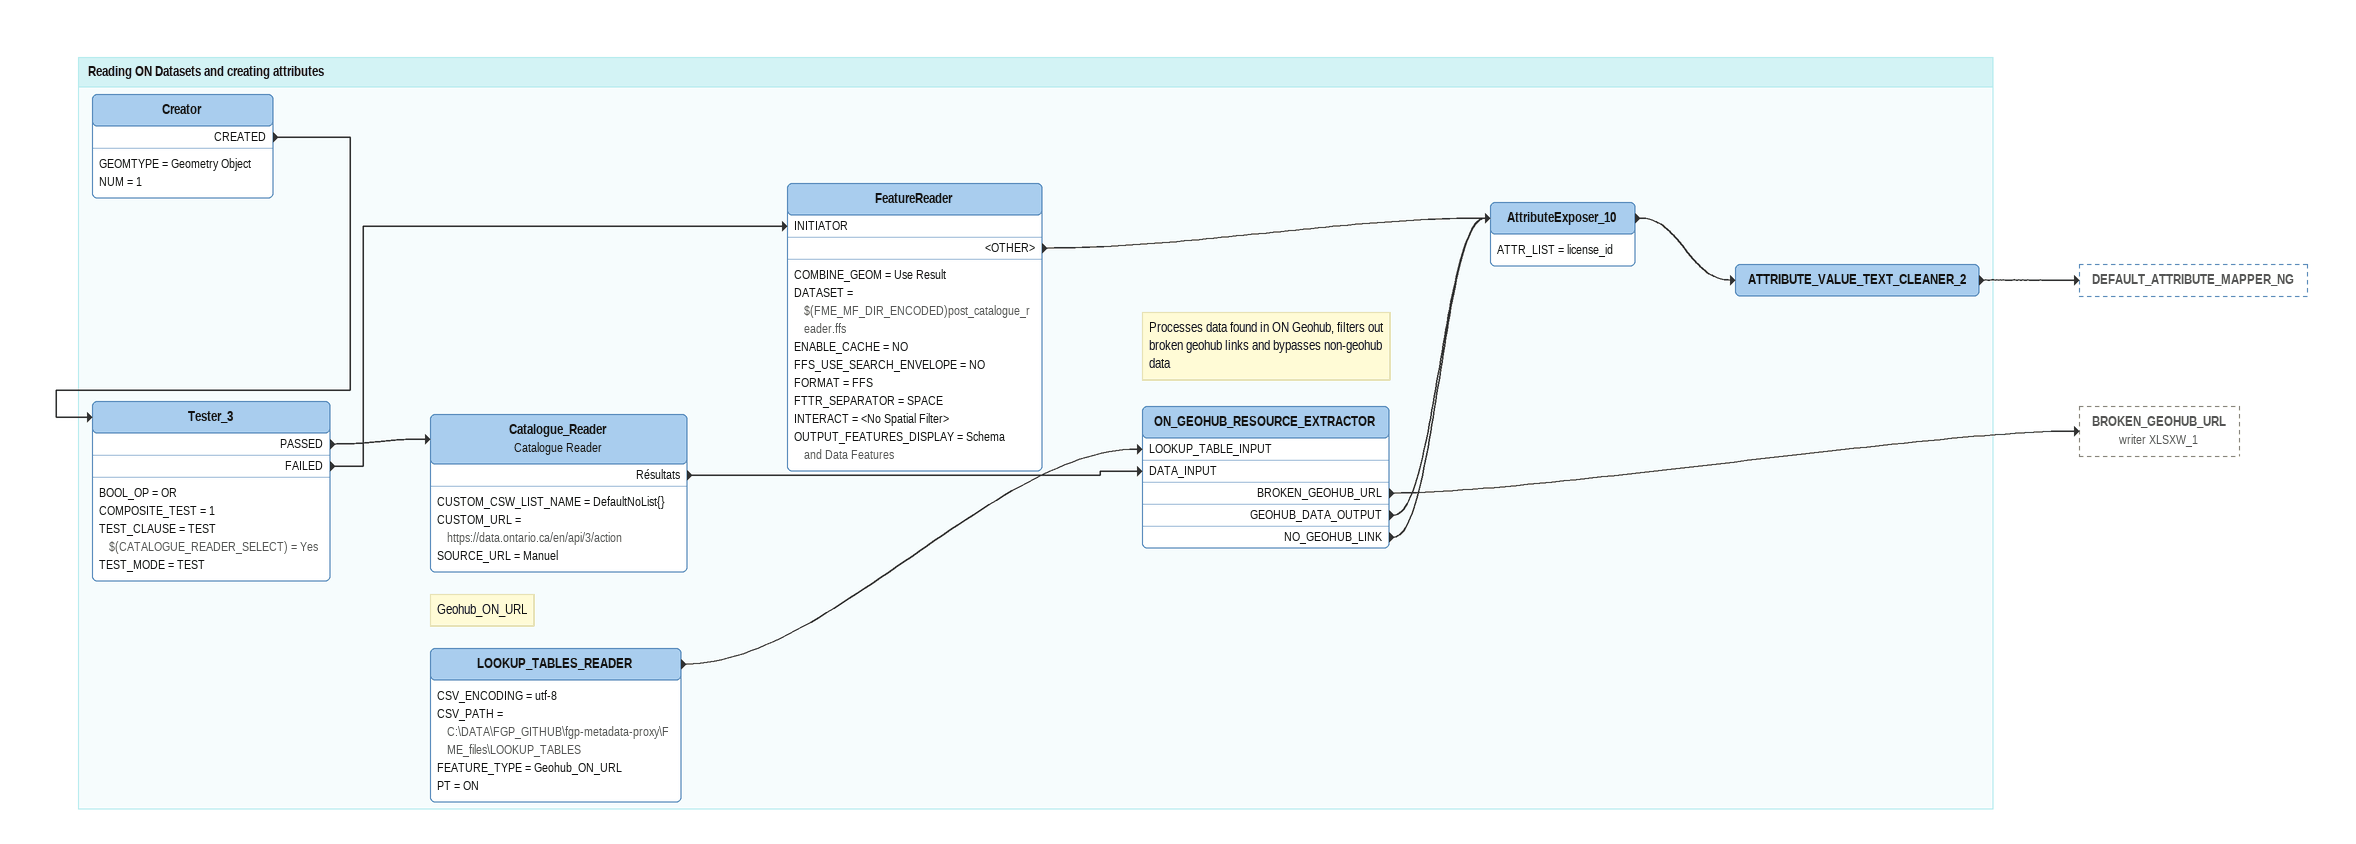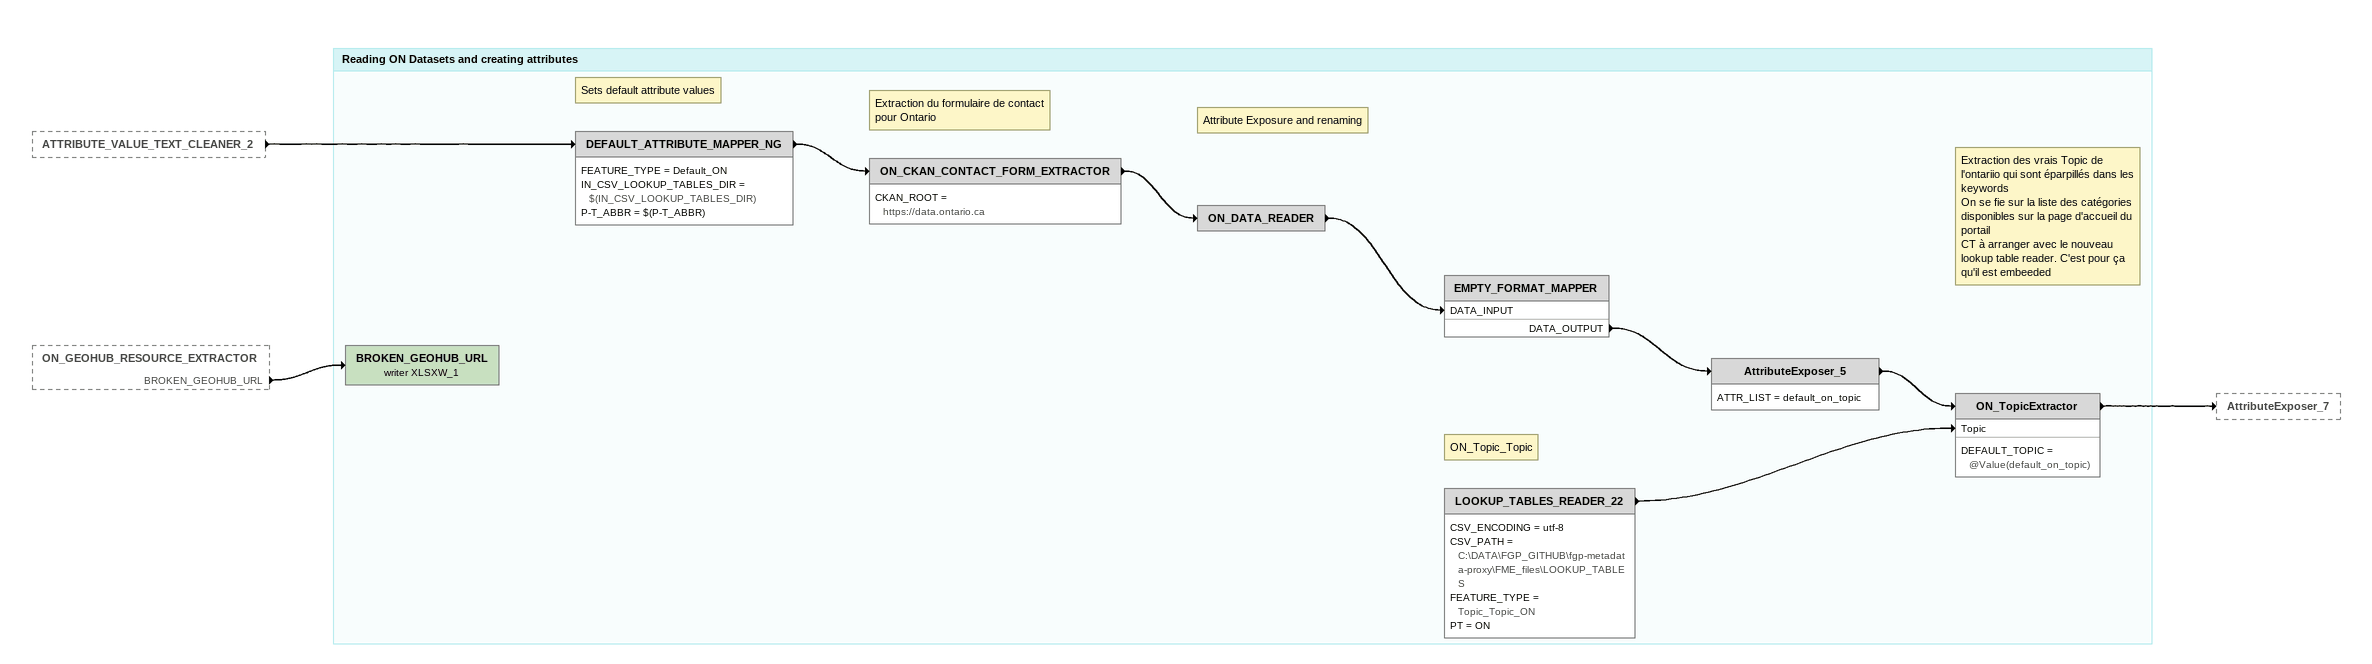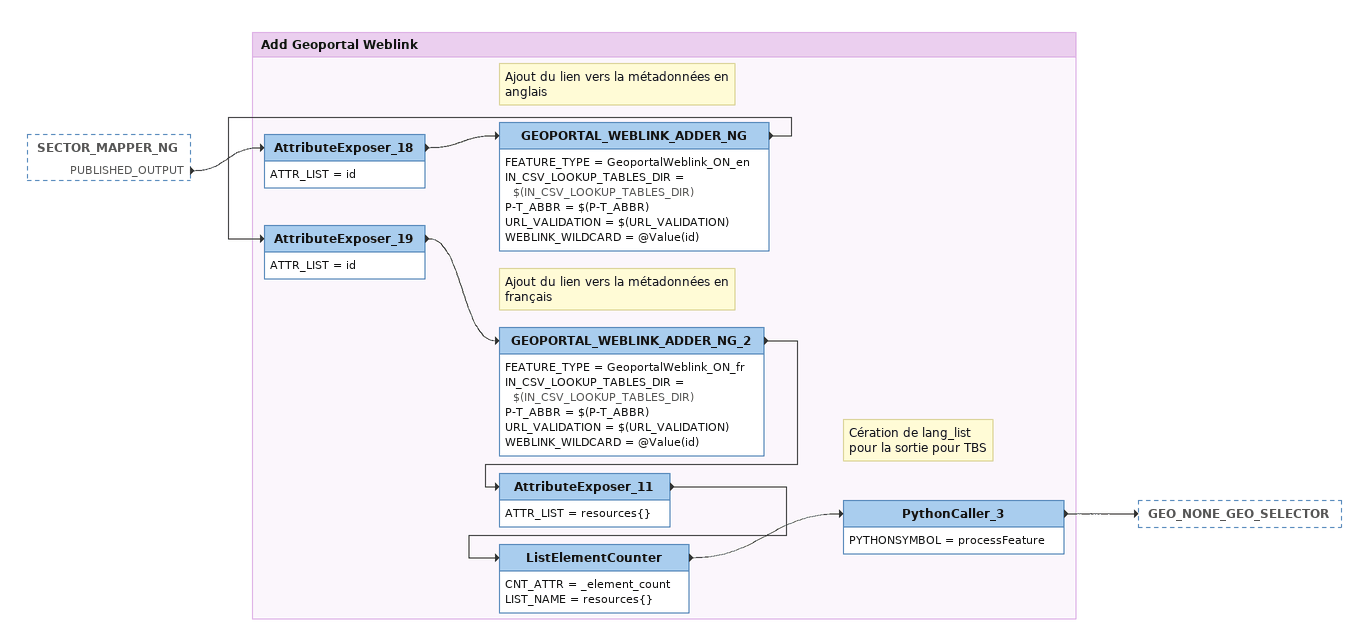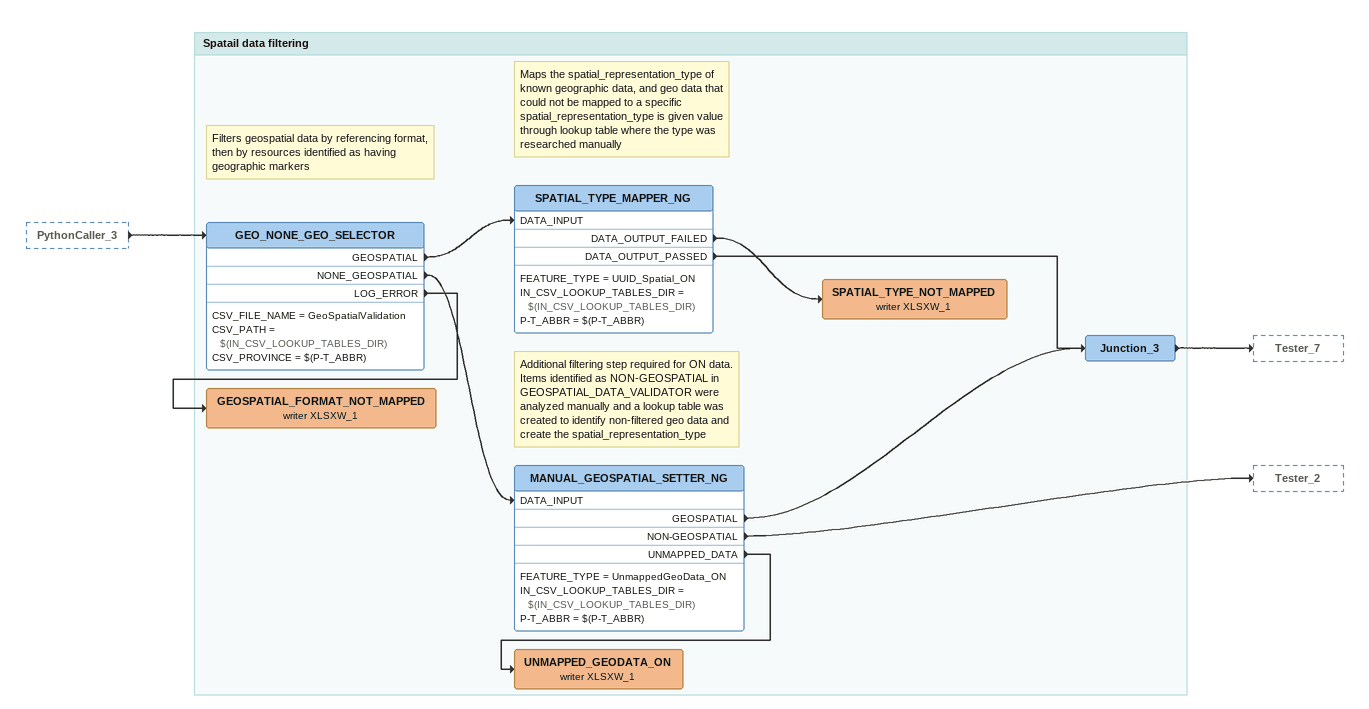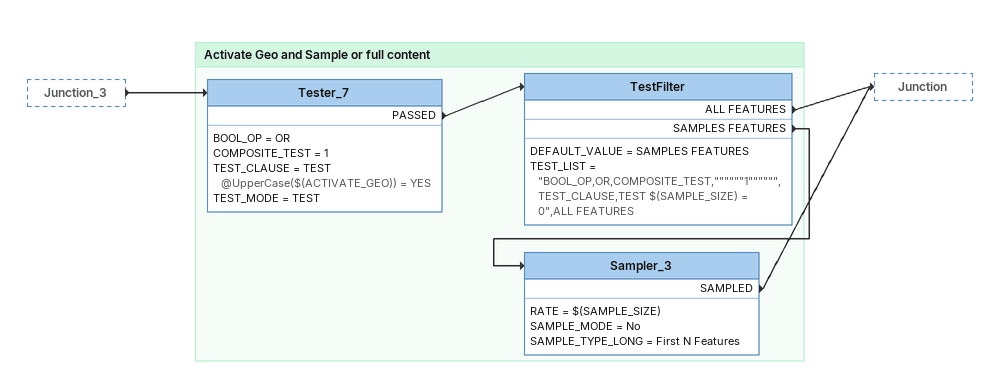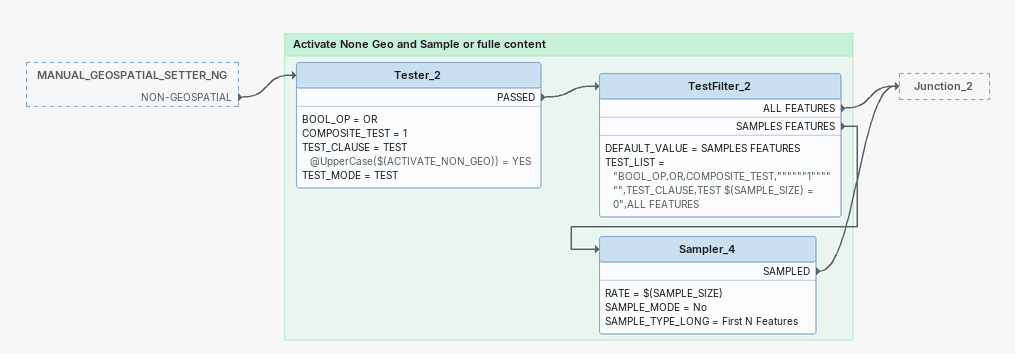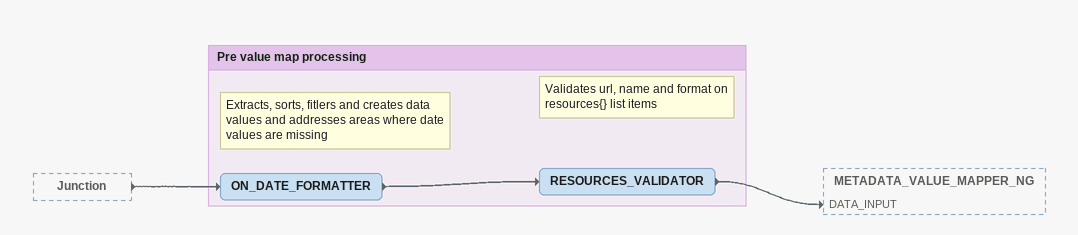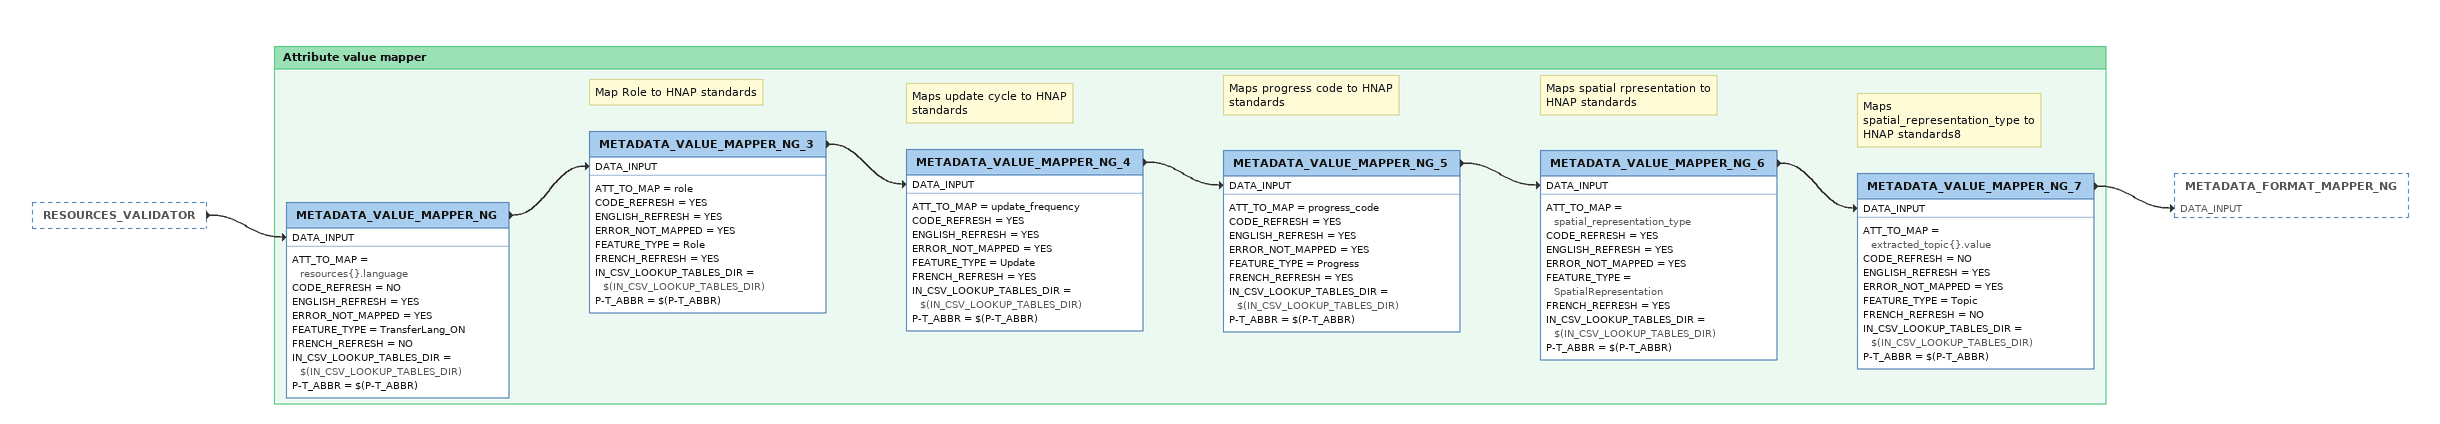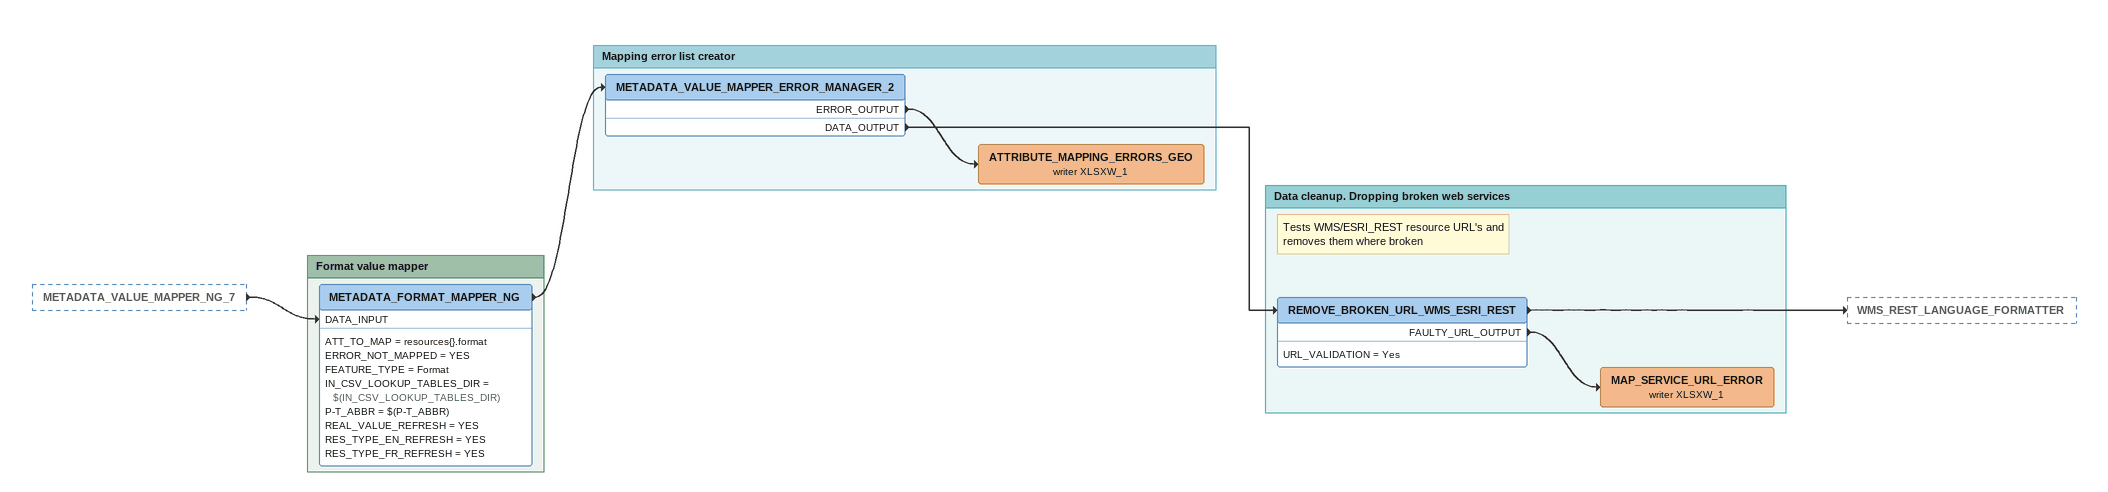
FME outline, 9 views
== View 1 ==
Bookmark: Reading ON Datasets and creating attributes
Creator
    GEOMTYPE = Geometry Object
    NUM = 1
    CREATED -> Tester_3
Tester_3
    BOOL_OP = OR
    COMPOSITE_TEST = 1
    TEST_CLAUSE = TEST $(CATALOGUE_READER_SELECT) = Yes
    TEST_MODE = TEST
    PASSED -> Catalogue_Reader
    FAILED -> FeatureReader [INITIATOR]
FeatureReader
    COMBINE_GEOM = Use Result
    DATASET = $(FME_MF_DIR_ENCODED)post_catalogue_reader.ffs
    ENABLE_CACHE = NO
    FFS_USE_SEARCH_ENVELOPE = NO
    FORMAT = FFS
    FTTR_SEPARATOR = SPACE
    INTERACT = <No Spatial Filter>
    OUTPUT_FEATURES_DISPLAY = Schema and Data Features
    <OTHER> -> AttributeExposer_10
Catalogue_Reader: Catalogue Reader
    CUSTOM_CSW_LIST_NAME = DefaultNoList{}
    CUSTOM_URL = https://data.ontario.ca/en/api/3/action
    SOURCE_URL = Manuel
    Résultats -> ON_GEOHUB_RESOURCE_EXTRACTOR [DATA_INPUT]
Note: Geohub_ON_URL
LOOKUP_TABLES_READER
    CSV_ENCODING = utf-8
    CSV_PATH = C:\DATA\FGP_GITHUB\fgp-metadata-proxy\FME_files\LOOKUP_TABLES
    FEATURE_TYPE = Geohub_ON_URL
    PT = ON
    -> ON_GEOHUB_RESOURCE_EXTRACTOR [LOOKUP_TABLE_INPUT]
Note: Processes data found in ON Geohub, filters out broken geohub links and bypasses non-geohub data
ON_GEOHUB_RESOURCE_EXTRACTOR
    BROKEN_GEOHUB_URL -> BROKEN_GEOHUB_URL (writer XLSXW_1)
    GEOHUB_DATA_OUTPUT -> AttributeExposer_10
    NO_GEOHUB_LINK -> AttributeExposer_10
AttributeExposer_10
    ATTR_LIST = license_id
    -> ATTRIBUTE_VALUE_TEXT_CLEANER_2
ATTRIBUTE_VALUE_TEXT_CLEANER_2
    -> DEFAULT_ATTRIBUTE_MAPPER_NG

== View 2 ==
ATTRIBUTE_VALUE_TEXT_CLEANER_2 [outside]
    -> DEFAULT_ATTRIBUTE_MAPPER_NG
ON_GEOHUB_RESOURCE_EXTRACTOR [outside]
    BROKEN_GEOHUB_URL -> BROKEN_GEOHUB_URL (writer XLSXW_1)

Bookmark: Reading ON Datasets and creating attributes
Note: Sets default attribute values
DEFAULT_ATTRIBUTE_MAPPER_NG
    FEATURE_TYPE = Default_ON
    IN_CSV_LOOKUP_TABLES_DIR = $(IN_CSV_LOOKUP_TABLES_DIR)
    P-T_ABBR = $(P-T_ABBR)
    -> ON_CKAN_CONTACT_FORM_EXTRACTOR
Note: Extraction du formulaire de contact pour Ontario
ON_CKAN_CONTACT_FORM_EXTRACTOR
    CKAN_ROOT = https://data.ontario.ca
    -> ON_DATA_READER
Note: Attribute Exposure and renaming
ON_DATA_READER
    -> EMPTY_FORMAT_MAPPER [DATA_INPUT]
EMPTY_FORMAT_MAPPER
    DATA_OUTPUT -> AttributeExposer_5
AttributeExposer_5
    ATTR_LIST = default_on_topic
    -> ON_TopicExtractor
BROKEN_GEOHUB_URL (writer XLSXW_1)
Note: ON_Topic_Topic
LOOKUP_TABLES_READER_22
    CSV_ENCODING = utf-8
    CSV_PATH = C:\DATA\FGP_GITHUB\fgp-metadata-proxy\FME_files\LOOKUP_TABLES
    FEATURE_TYPE = Topic_Topic_ON
    PT = ON
    -> ON_TopicExtractor [Topic]
Note: Extraction des vrais Topic de l'ontariio qui sont éparpillés dans les keywords / On se fie sur la liste des catégories disponibles sur la page d'accueil du portail / CT à arranger avec le nouveau lookup table reader. C'est pour ça qu'il est embeeded
ON_TopicExtractor
    DEFAULT_TOPIC = @Value(default_on_topic)
    -> AttributeExposer_7

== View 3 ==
SECTOR_MAPPER_NG [outside]
    PUBLISHED_OUTPUT -> AttributeExposer_18

Bookmark: Add Geoportal Weblink
AttributeExposer_18
    ATTR_LIST = id
    -> GEOPORTAL_WEBLINK_ADDER_NG
Note: Ajout du lien vers la métadonnées en anglais
GEOPORTAL_WEBLINK_ADDER_NG
    FEATURE_TYPE = GeoportalWeblink_ON_en
    IN_CSV_LOOKUP_TABLES_DIR = $(IN_CSV_LOOKUP_TABLES_DIR)
    P-T_ABBR = $(P-T_ABBR)
    URL_VALIDATION = $(URL_VALIDATION)
    WEBLINK_WILDCARD = @Value(id)
    -> AttributeExposer_19
AttributeExposer_19
    ATTR_LIST = id
    -> GEOPORTAL_WEBLINK_ADDER_NG_2
Note: Ajout du lien vers la métadonnées en français
GEOPORTAL_WEBLINK_ADDER_NG_2
    FEATURE_TYPE = GeoportalWeblink_ON_fr
    IN_CSV_LOOKUP_TABLES_DIR = $(IN_CSV_LOOKUP_TABLES_DIR)
    P-T_ABBR = $(P-T_ABBR)
    URL_VALIDATION = $(URL_VALIDATION)
    WEBLINK_WILDCARD = @Value(id)
    -> AttributeExposer_11
AttributeExposer_11
    ATTR_LIST = resources{}
    -> ListElementCounter
ListElementCounter
    CNT_ATTR = _element_count
    LIST_NAME = resources{}
    -> PythonCaller_3
Note: Cération de lang_list / pour la sortie pour TBS
PythonCaller_3
    PYTHONSYMBOL = processFeature
    -> GEO_NONE_GEO_SELECTOR

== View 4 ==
PythonCaller_3 [outside]
    -> GEO_NONE_GEO_SELECTOR

Bookmark: Spatail data filtering
Note: Filters geospatial data by referencing format, then by resources identified as having geographic markers
GEO_NONE_GEO_SELECTOR
    CSV_FILE_NAME = GeoSpatialValidation
    CSV_PATH = $(IN_CSV_LOOKUP_TABLES_DIR)
    CSV_PROVINCE = $(P-T_ABBR)
    GEOSPATIAL -> SPATIAL_TYPE_MAPPER_NG [DATA_INPUT]
    NONE_GEOSPATIAL -> MANUAL_GEOSPATIAL_SETTER_NG [DATA_INPUT]
    LOG_ERROR -> GEOSPATIAL_FORMAT_NOT_MAPPED (writer XLSXW_1)
Note: Maps the spatial_representation_type of known geographic data, and geo data that could not be mapped to a specific spatial_representation_type is given value through lookup table where the type was researched manually
SPATIAL_TYPE_MAPPER_NG
    FEATURE_TYPE = UUID_Spatial_ON
    IN_CSV_LOOKUP_TABLES_DIR = $(IN_CSV_LOOKUP_TABLES_DIR)
    P-T_ABBR = $(P-T_ABBR)
    DATA_OUTPUT_FAILED -> SPATIAL_TYPE_NOT_MAPPED (writer XLSXW_1)
    DATA_OUTPUT_PASSED -> Junction_3
SPATIAL_TYPE_NOT_MAPPED (writer XLSXW_1)
GEOSPATIAL_FORMAT_NOT_MAPPED (writer XLSXW_1)
Note: Additional filtering step required for ON data. Items identified as NON-GEOSPATIAL in GEOSPATIAL_DATA_VALIDATOR were analyzed manually and a lookup table was created to identify non-filtered geo data and create the spatial_representation_type
MANUAL_GEOSPATIAL_SETTER_NG
    FEATURE_TYPE = UnmappedGeoData_ON
    IN_CSV_LOOKUP_TABLES_DIR = $(IN_CSV_LOOKUP_TABLES_DIR)
    P-T_ABBR = $(P-T_ABBR)
    GEOSPATIAL -> Junction_3
    NON-GEOSPATIAL -> Tester_2
    UNMAPPED_DATA -> UNMAPPED_GEODATA_ON (writer XLSXW_1)
Junction_3
    -> Tester_7
UNMAPPED_GEODATA_ON (writer XLSXW_1)

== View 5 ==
Junction_3 [outside]
    -> Tester_7

Bookmark: Activate Geo and Sample or full content
Tester_7
    BOOL_OP = OR
    COMPOSITE_TEST = 1
    TEST_CLAUSE = TEST @UpperCase($(ACTIVATE_GEO)) = YES
    TEST_MODE = TEST
    PASSED -> TestFilter
TestFilter
    DEFAULT_VALUE = SAMPLES FEATURES
    TEST_LIST = "BOOL_OP,OR,COMPOSITE_TEST,""""""1"""""",TEST_CLAUSE,TEST $(SAMPLE_SIZE) = 0",ALL FEATURES
    ALL FEATURES -> Junction
    SAMPLES FEATURES -> Sampler_3
Sampler_3
    RATE = $(SAMPLE_SIZE)
    SAMPLE_MODE = No
    SAMPLE_TYPE_LONG = First N Features
    SAMPLED -> Junction

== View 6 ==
MANUAL_GEOSPATIAL_SETTER_NG [outside]
    NON-GEOSPATIAL -> Tester_2

Bookmark: Activate None Geo and Sample or fulle content
Tester_2
    BOOL_OP = OR
    COMPOSITE_TEST = 1
    TEST_CLAUSE = TEST @UpperCase($(ACTIVATE_NON_GEO)) = YES
    TEST_MODE = TEST
    PASSED -> TestFilter_2
TestFilter_2
    DEFAULT_VALUE = SAMPLES FEATURES
    TEST_LIST = "BOOL_OP,OR,COMPOSITE_TEST,""""""1"""""",TEST_CLAUSE,TEST $(SAMPLE_SIZE) = 0",ALL FEATURES
    ALL FEATURES -> Junction_2
    SAMPLES FEATURES -> Sampler_4
Sampler_4
    RATE = $(SAMPLE_SIZE)
    SAMPLE_MODE = No
    SAMPLE_TYPE_LONG = First N Features
    SAMPLED -> Junction_2

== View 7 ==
Junction [outside]
    -> ON_DATE_FORMATTER

Bookmark: Pre value map processing
Note: Extracts, sorts, fitlers and creates data values and addresses areas where date values are missing
ON_DATE_FORMATTER
    -> RESOURCES_VALIDATOR
Note: Validates url, name and format on resources{} list items
RESOURCES_VALIDATOR
    -> METADATA_VALUE_MAPPER_NG [DATA_INPUT]

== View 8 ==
RESOURCES_VALIDATOR [outside]
    -> METADATA_VALUE_MAPPER_NG [DATA_INPUT]

Bookmark: Attribute value mapper
METADATA_VALUE_MAPPER_NG
    ATT_TO_MAP = resources{}.language
    CODE_REFRESH = NO
    ENGLISH_REFRESH = YES
    ERROR_NOT_MAPPED = YES
    FEATURE_TYPE = TransferLang_ON
    FRENCH_REFRESH = NO
    IN_CSV_LOOKUP_TABLES_DIR = $(IN_CSV_LOOKUP_TABLES_DIR)
    P-T_ABBR = $(P-T_ABBR)
    -> METADATA_VALUE_MAPPER_NG_3 [DATA_INPUT]
Note: Map Role to HNAP standards
METADATA_VALUE_MAPPER_NG_3
    ATT_TO_MAP = role
    CODE_REFRESH = YES
    ENGLISH_REFRESH = YES
    ERROR_NOT_MAPPED = YES
    FEATURE_TYPE = Role
    FRENCH_REFRESH = YES
    IN_CSV_LOOKUP_TABLES_DIR = $(IN_CSV_LOOKUP_TABLES_DIR)
    P-T_ABBR = $(P-T_ABBR)
    -> METADATA_VALUE_MAPPER_NG_4 [DATA_INPUT]
Note: Maps update cycle to HNAP standards
METADATA_VALUE_MAPPER_NG_4
    ATT_TO_MAP = update_frequency
    CODE_REFRESH = YES
    ENGLISH_REFRESH = YES
    ERROR_NOT_MAPPED = YES
    FEATURE_TYPE = Update
    FRENCH_REFRESH = YES
    IN_CSV_LOOKUP_TABLES_DIR = $(IN_CSV_LOOKUP_TABLES_DIR)
    P-T_ABBR = $(P-T_ABBR)
    -> METADATA_VALUE_MAPPER_NG_5 [DATA_INPUT]
Note: Maps progress code to HNAP standards
METADATA_VALUE_MAPPER_NG_5
    ATT_TO_MAP = progress_code
    CODE_REFRESH = YES
    ENGLISH_REFRESH = YES
    ERROR_NOT_MAPPED = YES
    FEATURE_TYPE = Progress
    FRENCH_REFRESH = YES
    IN_CSV_LOOKUP_TABLES_DIR = $(IN_CSV_LOOKUP_TABLES_DIR)
    P-T_ABBR = $(P-T_ABBR)
    -> METADATA_VALUE_MAPPER_NG_6 [DATA_INPUT]
Note: Maps spatial rpresentation to HNAP standards
METADATA_VALUE_MAPPER_NG_6
    ATT_TO_MAP = spatial_representation_type
    CODE_REFRESH = YES
    ENGLISH_REFRESH = YES
    ERROR_NOT_MAPPED = YES
    FEATURE_TYPE = SpatialRepresentation
    FRENCH_REFRESH = YES
    IN_CSV_LOOKUP_TABLES_DIR = $(IN_CSV_LOOKUP_TABLES_DIR)
    P-T_ABBR = $(P-T_ABBR)
    -> METADATA_VALUE_MAPPER_NG_7 [DATA_INPUT]
Note: Maps spatial_representation_type to HNAP standards8
METADATA_VALUE_MAPPER_NG_7
    ATT_TO_MAP = extracted_topic{}.value
    CODE_REFRESH = NO
    ENGLISH_REFRESH = YES
    ERROR_NOT_MAPPED = YES
    FEATURE_TYPE = Topic
    FRENCH_REFRESH = NO
    IN_CSV_LOOKUP_TABLES_DIR = $(IN_CSV_LOOKUP_TABLES_DIR)
    P-T_ABBR = $(P-T_ABBR)
    -> METADATA_FORMAT_MAPPER_NG [DATA_INPUT]

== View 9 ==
METADATA_VALUE_MAPPER_NG_7 [outside]
    -> METADATA_FORMAT_MAPPER_NG [DATA_INPUT]

Bookmark: Format value mapper
METADATA_FORMAT_MAPPER_NG
    ATT_TO_MAP = resources{}.format
    ERROR_NOT_MAPPED = YES
    FEATURE_TYPE = Format
    IN_CSV_LOOKUP_TABLES_DIR = $(IN_CSV_LOOKUP_TABLES_DIR)
    P-T_ABBR = $(P-T_ABBR)
    REAL_VALUE_REFRESH = YES
    RES_TYPE_EN_REFRESH = YES
    RES_TYPE_FR_REFRESH = YES
    -> METADATA_VALUE_MAPPER_ERROR_MANAGER_2

Bookmark: Mapping error list creator
METADATA_VALUE_MAPPER_ERROR_MANAGER_2
    ERROR_OUTPUT -> ATTRIBUTE_MAPPING_ERRORS_GEO (writer XLSXW_1)
    DATA_OUTPUT -> REMOVE_BROKEN_URL_WMS_ESRI_REST
ATTRIBUTE_MAPPING_ERRORS_GEO (writer XLSXW_1)

Bookmark: Data cleanup. Dropping broken web services
Note: Tests WMS/ESRI_REST resource URL's and removes them where broken
REMOVE_BROKEN_URL_WMS_ESRI_REST
    URL_VALIDATION = Yes
    -> WMS_REST_LANGUAGE_FORMATTER
    FAULTY_URL_OUTPUT -> MAP_SERVICE_URL_ERROR (writer XLSXW_1)
MAP_SERVICE_URL_ERROR (writer XLSXW_1)
